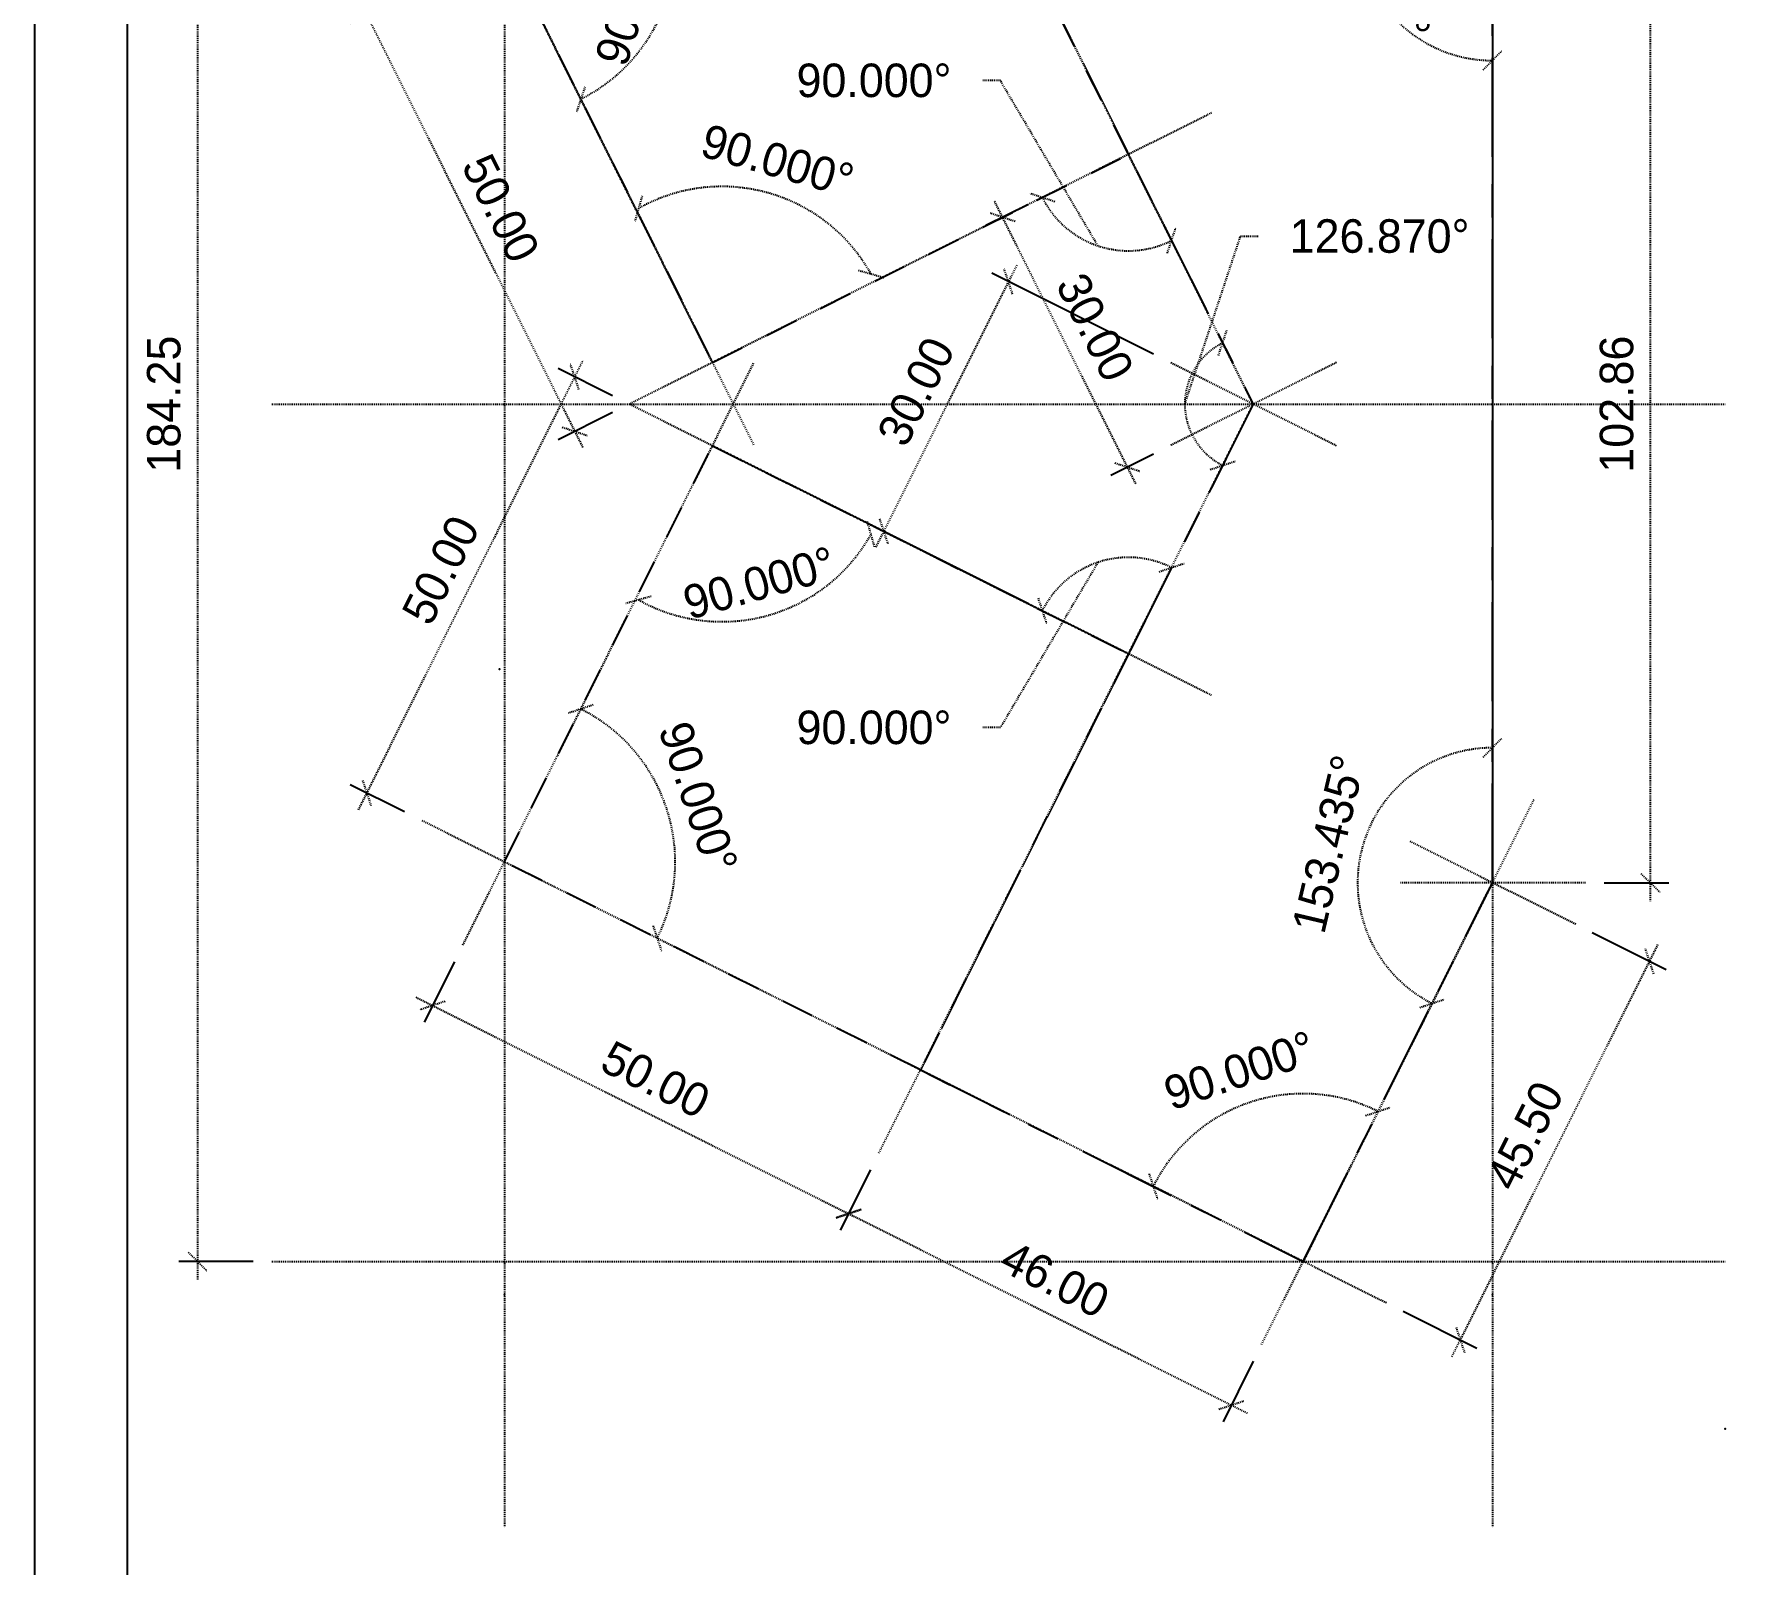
# Model space of a CAD drawing. Header units: millimetres. Extents: x -244126 to 368105, y -173968 to 259060.
# Drawn here: x 9869.7 to 10054.3, y 4038.9 to 4203.4 of the extents above; entities that cross this region are included whole.
import ezdxf
from ezdxf.enums import TextEntityAlignment as Align

# ---------------------------------------------------------------- set-up
doc = ezdxf.new("R2010")
doc.units = ezdxf.units.MM
doc.header["$MEASUREMENT"] = 0
for name, pattern in [('005_GG_TA_LINE', [13.75, 5, -1.25, 1.25, -1.25, 5]), ('ACAD_ISO04W100', [30, 24, -3, 0, -3]), ('BORDER2', [22.225, 6.35, -3.175, 6.35, -3.175, 0, -3.175]), ('CENTER', [2, 1.25, -0.25, 0.25, -0.25]), ('TA_GL_000.00010', [0.000275, 0.0001, -2.5e-05, 2.5e-05, -2.5e-05, 0.0001]), ('TA_HL_001.00000', [6.5, 3.55, -2.95]), ('TA_HL_003.00000', [19.5, 10.65, -8.85])]:
    doc.linetypes.add(name, pattern=pattern)
for name, color, linetype in [('000 - D I M', 6, 'Continuous'), ('000 - GRID', 8, 'CENTER'), ('000 - SYMBOL CON', 1, 'Continuous'), ('000 - T E X T', 4, 'Continuous'), ('000 - TITLEBLOCK', 4, 'Continuous'), ('000 - WIPEOUT', 250, 'Continuous'), ('001 - ASCESSORIES', 1, 'Continuous'), ('002 - STRUCTURAL STEEL', 4, 'Continuous')]:
    doc.layers.add(name, color=color, linetype=linetype)
doc.styles.add('Cetury Gothic', font='GOTHIC.TTF')
doc.styles.add('CORDIA', font='cordia.shx')
doc.styles.add('MtXpl_BrowalliaUPC', font='BrowalliaUPC.ttf')
doc.styles.add('TA', font='Cordia New.ttf', dxfattribs={"height": 4.5})
doc.dimstyles.new('DIM E-E', dxfattribs={"dimscale": 2, "dimtxt": 0.18, "dimasz": 0.1, "dimexe": 0.1, "dimexo": 0.1, "dimgap": 0.09, "dimtad": 1, "dimtoh": 1, "dimzin": 0, "dimdsep": 46, "dimtxsty": 'CORDIA', "dimblk": 'OBLIQUE', "dimcen": 0.1, "dimdle": 0.1, "dimclrd": 40, "dimclre": 140, "dimclrt": 3, "dimadec": 0, "dimazin": 0, "dimtfac": 1, "dimtix": 1, "dimtmove": 2, "dimatfit": 3, "dimfxl": 1, "dimtolj": 1, "dimtzin": 0, "dimarcsym": 0})

# ---------------------------------------------------------------- blocks, each defined once
blk = doc.blocks.new('A$Cfd196da9')
at = {"color": 0, "linetype": 'ByBlock', "const_width": 0.1}
blk.add_lwpolyline([(-143.5, -98), (96.5, -98), (96.5, 99), (-143.5, 99)], close=True, dxfattribs=at)
blk = doc.blocks.new('*U1670')
at = {"linetype": '005_GG_TA_LINE'}
blk.add_point((50, 237), dxfattribs=at)
at = {"layer": '000 - TITLEBLOCK', "color": 250}
blk.add_lwpolyline([(0, 0), (594, 0), (594, 420), (0, 420)], close=True, dxfattribs=at)
at = {"layer": '000 - T E X T', "color": 3, "xscale": 2, "yscale": 2, "zscale": 2}
blk.add_blockref('A$Cfd196da9', (297, 210), dxfattribs=at)
at = {"color": 4, "style": 'TA'}
blk.add_attdef('PAPER_SIZE', text='', height=2.5, dxfattribs=at).set_placement((568.6, 9.97), align=Align.MIDDLE_RIGHT)
blk.add_attdef('SCALE_SIZE', text='', height=2.5, dxfattribs=at).set_placement((573.51, 10.03), align=Align.MIDDLE_LEFT)
at = {"layer": '000 - T E X T', "color": 250, "style": 'TA'}
for tag, height, p in [('SUPERLINK', 2, (17.26, 415.77)), ('NAMEFILE', 2, (17.26, 411.76)), ('SC', 40, (3.36, 375.21))]:
    blk.add_attdef(tag, text='', height=height, dxfattribs=at).set_placement(p, align=Align.MIDDLE_LEFT)
at = {"layer": '000 - T E X T', "color": 4, "style": 'TA'}
for tag, height, p in [('NAME_JOB_1', 2, (523.67, 338.25)), ('NAME_JOB_2', 2, (523.67, 333.89)), ('NAME_PROJECT_1', 3, (493.81, 318.97)), ('NAME_PROJECT_2', 3, (493.81, 311.57)), ('NAME_PROJECT_3', 3, (493.81, 304.17)), ('CODE_VALUE_1', 1.9, (521.15, 289.12)), ('CODE_VALUE_2', 1.9, (521.15, 283.12)), ('PART_NAME_VALUE_1', 1.9, (521.15, 275.87)), ('PART_NAME_VALUE_2', 1.9, (521.15, 269.87)), ('PART_NAME_VALUE_3', 1.9, (521.15, 263.87)), ('MATTERIAL_VALUE_1', 3.6, (521.96, 256.9)), ('SPEC_VALUE', 3.6, (521.96, 248.68)), ('THICKNESS_VALUE', 3.6, (521.96, 240.53)), ('COATING_VALUE_1', 3.6, (521.96, 232.5)), ('COATING_VALUE_2', 3.6, (521.96, 224.47)), ('NAME_TITLE_1', 2.4, (494.51, 77.62)), ('NAME_TITLE_2', 2.4, (494.51, 70.96)), ('NAME_TITLE_3', 2.4, (494.51, 64.3)), ('DRAWING_NO1', 2.4, (494.61, 32.92)), ('DRAWING_NO2', 2.4, (494.61, 24.91))]:
    blk.add_attdef(tag, text='', height=height, dxfattribs=at).set_placement(p, align=Align.MIDDLE_LEFT)
for tag, p in [('NAME_DAFT', (553.41, 136.22)), ('NAME_CHECKED', (553.41, 122.6)), ('NAME_DESIGNER', (553.41, 109.21)), ('NAME_DESIGN_MGR', (553.41, 95.12))]:
    blk.add_attdef(tag, text='', height=3.6, dxfattribs=at).set_placement(p, align=Align.MIDDLE_CENTER)
for tag, p, height in [('REV', (553.53, 50.25), 3.75), ('NAME_REMARK', (55.29, 17.3), 4)]:
    blk.add_attdef(tag, p, '', height=height, dxfattribs=at)
at = {"layer": '000 - T E X T', "color": 4, "style": 'Cetury Gothic'}
for tag, p in [('SHEET_NO.', (561.58, 34)), ('TOTAL_SHEET_NO.', (560.97, 17.64))]:
    blk.add_attdef(tag, text='', height=3.6, dxfattribs=at).set_placement(p, align=Align.CENTER)
blk = doc.blocks.new('*U283')
at = {"layer": '001 - ASCESSORIES', "color": 0, "linetype": 'ByBlock'}
blk.add_lwpolyline([(-61.49, -71.55), (-20.35, -92.13), (0, -51.43), (0, 51.43), (-20.35, 92.13), (-61.49, 71.55), (-25.71, 0), (-61.49, -71.55)], close=True, dxfattribs=at)
blk = doc.blocks.new('*U600')
at = {"color": 0}
blk.add_wipeout([(-44.72, 22.36), (-22.36, 67.08), (22.36, 44.72), (0, 0)], dxfattribs=at).dxf.layer = '000 - WIPEOUT'
at = {"layer": '002 - STRUCTURAL STEEL', "color": 0, "linetype": 'ByBlock'}
blk.add_lwpolyline([(-44.72, 22.36), (-22.36, 67.08), (22.36, 44.72), (0, 0)], close=True, dxfattribs=at)
blk = doc.blocks.new('*U228')
at = {"color": 3}
blk.add_point((0, -50), dxfattribs=at)
at = {"layer": '000 - GRID', "color": 0, "linetype": 'ByBlock'}
blk.add_line((0, 10), (0, -60), dxfattribs=at)
at = {"layer": '000 - GRID', "color": 0}
blk.add_point((0, 0), dxfattribs=at)
at = {"style": 'TA', "flags": 1}
blk.add_attdef('LOCATION', (6, 6), '', height=4.5, dxfattribs=at)
blk = doc.blocks.new('*U226')
at = {"color": 3}
blk.add_point((0, -50), dxfattribs=at)
at = {"layer": '000 - GRID', "color": 0, "linetype": 'ByBlock'}
blk.add_line((0, 10), (0, -60), dxfattribs=at)
at = {"layer": '000 - GRID', "color": 0}
blk.add_point((0, 0), dxfattribs=at)
at = {"style": 'TA', "flags": 1}
blk.add_attdef('LOCATION', (6, 6), '', height=4.5, dxfattribs=at)
blk = doc.blocks.new('*U232')
at = {"color": 3}
blk.add_point((0, -45.5), dxfattribs=at)
at = {"layer": '000 - GRID', "color": 0, "linetype": 'ByBlock'}
blk.add_line((0, 10), (0, -55.5), dxfattribs=at)
at = {"layer": '000 - GRID', "color": 0}
blk.add_point((0, 0), dxfattribs=at)
at = {"style": 'TA', "flags": 1}
blk.add_attdef('LOCATION', (6, 6), '', height=4.5, dxfattribs=at)
blk = doc.blocks.new('*U233')
at = {"color": 3}
blk.add_point((0, -96), dxfattribs=at)
at = {"layer": '000 - GRID', "color": 0, "linetype": 'ByBlock'}
blk.add_line((0, 10), (0, -106), dxfattribs=at)
at = {"layer": '000 - GRID', "color": 0}
blk.add_point((0, 0), dxfattribs=at)
at = {"style": 'TA', "flags": 1}
blk.add_attdef('LOCATION', (6, 6), '', height=4.5, dxfattribs=at)
blk = doc.blocks.new('*U234')
at = {"color": 3}
blk.add_point((0, 0), dxfattribs=at)
at = {"layer": '000 - GRID', "color": 0, "linetype": 'ByBlock'}
blk.add_line((0, 10), (0, -10), dxfattribs=at)
at = {"layer": '000 - GRID', "color": 0}
blk.add_point((0, 0), dxfattribs=at)
at = {"style": 'TA', "flags": 1}
blk.add_attdef('LOCATION', (6, 6), '', height=4.5, dxfattribs=at)
blk = doc.blocks.new('_Oblique')
at = {"color": 0, "linetype": 'ByBlock', "lineweight": -2}
blk.add_line((-0.5, -0.5), (0.5, 0.5), dxfattribs=at)
blk = doc.blocks.new('*D238')
at = {"layer": '000 - D I M', "color": 140, "linetype": 'ACAD_ISO04W100', "lineweight": -2, "transparency": 16777216}
for p, q in [((9909.46, 4207.45), (9903.6, 4204.53)), ((9931.82, 4162.73), (9925.97, 4159.8))]:
    blk.add_line(p, q, dxfattribs=at)
at = {"layer": '000 - D I M', "color": 40, "linetype": 'TA_GL_000.00010', "lineweight": -2, "transparency": 16777216}
blk.add_line((9904.5, 4207.21), (9928.65, 4158.91), dxfattribs=at)
at = {"layer": 'Defpoints', "color": 0, "linetype": 'TA_GL_000.00010', "transparency": 16777216}
for p in [(9911.24, 4208.35), (9933.6, 4163.62), (9927.75, 4160.7)]:
    blk.add_point(p, dxfattribs=at)
at = {"layer": '000 - D I M', "color": 40, "linetype": 'TA_GL_000.00010', "lineweight": -2, "transparency": 16777216, "xscale": 2, "yscale": 2, "zscale": 2}
for p, rotation in [((9905.39, 4205.42), 116.5650511778503), ((9927.75, 4160.7), 296.5650511778503)]:
    blk.add_blockref('_Oblique', p, dxfattribs=dict(at, rotation=rotation))
at = {"layer": '000 - D I M', "color": 3, "linetype": 'TA_GL_000.00010', "transparency": 16777216, "insert": (9919.79, 4184.67), "char_height": 3.6, "attachment_point": 5, "rotation": 296.5651, "style": 'CORDIA'}
blk.add_mtext('\\A1;50.00', dxfattribs=at)
blk = doc.blocks.new('*U229')
at = {"color": 3}
blk.add_point((0, 0), dxfattribs=at)
at = {"layer": '000 - GRID', "color": 0, "linetype": 'ByBlock'}
blk.add_line((0, 10), (0, -10), dxfattribs=at)
at = {"layer": '000 - GRID', "color": 0}
blk.add_point((0, 0), dxfattribs=at)
at = {"style": 'TA', "flags": 1}
blk.add_attdef('LOCATION', (6, 6), '', height=4.5, dxfattribs=at)
blk = doc.blocks.new('*D239')
at = {"layer": '000 - D I M', "color": 40, "linetype": 'TA_GL_000.00010', "lineweight": -2, "transparency": 16777216}
blk.add_line((10043.36, 4217.05), (10043.36, 4110.19), dxfattribs=at)
at = {"layer": '000 - D I M', "color": 140, "linetype": 'ACAD_ISO04W100', "lineweight": -2, "transparency": 16777216}
for p, q in [((10038.4, 4215.05), (10045.36, 4215.05)), ((10038.4, 4112.19), (10045.36, 4112.19))]:
    blk.add_line(p, q, dxfattribs=at)
at = {"layer": 'Defpoints', "color": 0, "linetype": 'TA_GL_000.00010', "transparency": 16777216}
for p in [(10036.4, 4215.05), (10036.4, 4112.19), (10043.36, 4112.19)]:
    blk.add_point(p, dxfattribs=at)
at = {"layer": '000 - D I M', "color": 40, "linetype": 'TA_GL_000.00010', "lineweight": -2, "transparency": 16777216, "xscale": 2, "yscale": 2, "zscale": 2}
for p, rotation in [((10043.36, 4215.05), 90), ((10043.36, 4112.19), 270)]:
    blk.add_blockref('_Oblique', p, dxfattribs=dict(at, rotation=rotation))
at = {"layer": '000 - D I M', "color": 3, "linetype": 'TA_GL_000.00010', "transparency": 16777216, "insert": (10039.76, 4163.62), "char_height": 3.6, "attachment_point": 5, "rotation": 90, "style": 'CORDIA'}
blk.add_mtext('\\A1;102.86', dxfattribs=at)
blk = doc.blocks.new('*D2712')
at = {"layer": '000 - D I M', "color": 140, "linetype": 'ACAD_ISO04W100', "lineweight": -2, "transparency": 16777216}
for p, q in [((10037.13, 4106.83), (10045.08, 4102.86)), ((10016.79, 4066.13), (10024.73, 4062.16))]:
    blk.add_line(p, q, dxfattribs=at)
at = {"layer": '000 - D I M', "color": 40, "linetype": 'TA_GL_000.00010', "lineweight": -2, "transparency": 16777216}
blk.add_line((10022.05, 4061.26), (10044.18, 4105.54), dxfattribs=at)
at = {"layer": 'Defpoints', "color": 0, "linetype": 'TA_GL_000.00010', "transparency": 16777216}
for p in [(10035.35, 4107.72), (10043.29, 4103.75), (10015, 4067.03)]:
    blk.add_point(p, dxfattribs=at)
at = {"layer": '000 - D I M', "color": 40, "linetype": 'TA_GL_000.00010', "lineweight": -2, "transparency": 16777216, "xscale": 2, "yscale": 2, "zscale": 2}
for p, rotation in [((10043.29, 4103.75), 63.4349488224923), ((10022.94, 4063.05), 243.4349488224923)]:
    blk.add_blockref('_Oblique', p, dxfattribs=dict(at, rotation=rotation))
at = {"layer": '000 - D I M', "color": 3, "linetype": 'TA_GL_000.00010', "transparency": 16777216, "insert": (10029.9, 4085.01), "char_height": 3.6, "attachment_point": 5, "rotation": 63.4349, "style": 'CORDIA'}
blk.add_mtext('\\A1;45.50', dxfattribs=at)
blk = doc.blocks.new('*D2713')
at = {"layer": '000 - D I M', "color": 40, "linetype": 'TA_GL_000.00010', "lineweight": -2, "transparency": 16777216}
blk.add_line((9904.5, 4120.04), (9928.65, 4168.34), dxfattribs=at)
at = {"layer": '000 - D I M', "color": 140, "linetype": 'ACAD_ISO04W100', "lineweight": -2, "transparency": 16777216}
for p, q in [((9931.82, 4164.52), (9925.97, 4167.44)), ((9909.46, 4119.8), (9903.6, 4122.72))]:
    blk.add_line(p, q, dxfattribs=at)
at = {"layer": 'Defpoints', "color": 0, "linetype": 'TA_GL_000.00010', "transparency": 16777216}
for p in [(9927.75, 4166.55), (9933.6, 4163.62), (9911.24, 4118.9)]:
    blk.add_point(p, dxfattribs=at)
at = {"layer": '000 - D I M', "color": 40, "linetype": 'TA_GL_000.00010', "lineweight": -2, "transparency": 16777216, "xscale": 2, "yscale": 2, "zscale": 2}
for p, rotation in [((9927.75, 4166.55), 63.43494882214971), ((9905.39, 4121.83), 243.4349488221497)]:
    blk.add_blockref('_Oblique', p, dxfattribs=dict(at, rotation=rotation))
at = {"layer": '000 - D I M', "color": 3, "linetype": 'TA_GL_000.00010', "transparency": 16777216, "insert": (9913.35, 4145.8), "char_height": 3.6, "attachment_point": 5, "rotation": 63.4349, "style": 'CORDIA'}
blk.add_mtext('\\A1;50.00', dxfattribs=at)
blk = doc.blocks.new('*D2714')
at = {"layer": '000 - D I M', "color": 140, "linetype": 'ACAD_ISO04W100', "lineweight": -2, "transparency": 16777216}
for p, q in [((9914.82, 4103.7), (9911.57, 4097.2)), ((9959.54, 4081.34), (9956.29, 4074.84))]:
    blk.add_line(p, q, dxfattribs=at)
at = {"layer": '000 - D I M', "color": 40, "linetype": 'TA_GL_000.00010', "lineweight": -2, "transparency": 16777216}
blk.add_line((9910.68, 4099.88), (9958.98, 4075.73), dxfattribs=at)
at = {"layer": 'Defpoints', "color": 0, "linetype": 'TA_GL_000.00010', "transparency": 16777216}
for p in [(9915.72, 4105.49), (9960.44, 4083.13), (9957.19, 4076.63)]:
    blk.add_point(p, dxfattribs=at)
at = {"layer": '000 - D I M', "color": 40, "linetype": 'TA_GL_000.00010', "lineweight": -2, "transparency": 16777216, "xscale": 2, "yscale": 2, "zscale": 2}
for p, rotation in [((9912.47, 4098.99), 153.4349488224932), ((9957.19, 4076.63), 333.4349488224932)]:
    blk.add_blockref('_Oblique', p, dxfattribs=dict(at, rotation=rotation))
at = {"layer": '000 - D I M', "color": 3, "linetype": 'TA_GL_000.00010', "transparency": 16777216, "insert": (9936.44, 4091.03), "char_height": 3.6, "attachment_point": 5, "rotation": 333.4349, "style": 'CORDIA'}
blk.add_mtext('\\A1;50.00', dxfattribs=at)
blk = doc.blocks.new('*D2715')
at = {"layer": '000 - D I M', "color": 140, "linetype": 'ACAD_ISO04W100', "lineweight": -2, "transparency": 16777216}
for p, q in [((9959.54, 4081.34), (9956.29, 4074.84)), ((10000.69, 4060.76), (9997.44, 4054.27))]:
    blk.add_line(p, q, dxfattribs=at)
at = {"layer": '000 - D I M', "color": 40, "linetype": 'TA_GL_000.00010', "lineweight": -2, "transparency": 16777216}
blk.add_line((9955.4, 4077.52), (10000.12, 4055.16), dxfattribs=at)
at = {"layer": 'Defpoints', "color": 0, "linetype": 'TA_GL_000.00010', "transparency": 16777216}
for p in [(9960.44, 4083.13), (10001.58, 4062.55), (9998.33, 4056.06)]:
    blk.add_point(p, dxfattribs=at)
at = {"layer": '000 - D I M', "color": 40, "linetype": 'TA_GL_000.00010', "lineweight": -2, "transparency": 16777216, "xscale": 2, "yscale": 2, "zscale": 2}
for p, rotation in [((9957.19, 4076.63), 153.4349488224499), ((9998.33, 4056.06), 333.4349488224499)]:
    blk.add_blockref('_Oblique', p, dxfattribs=dict(at, rotation=rotation))
at = {"layer": '000 - D I M', "color": 3, "linetype": 'TA_GL_000.00010', "transparency": 16777216, "insert": (9979.37, 4069.56), "char_height": 3.6, "attachment_point": 5, "rotation": 333.4349, "style": 'CORDIA'}
blk.add_mtext('\\A1;46.00', dxfattribs=at)
blk = doc.blocks.new('*D240')
at = {"layer": '000 - D I M', "color": 140, "linetype": 'ACAD_ISO04W100', "lineweight": -2, "transparency": 16777216}
for p, q in [((9976.54, 4185.09), (9971.95, 4182.8)), ((9989.95, 4158.26), (9985.37, 4155.96))]:
    blk.add_line(p, q, dxfattribs=at)
at = {"layer": '000 - D I M', "color": 40, "linetype": 'TA_GL_000.00010', "lineweight": -2, "transparency": 16777216}
blk.add_line((9988.05, 4155.07), (9972.84, 4185.48), dxfattribs=at)
at = {"layer": 'Defpoints', "color": 0, "linetype": 'TA_GL_000.00010', "transparency": 16777216}
for p in [(9978.33, 4185.98), (9973.74, 4183.69), (9991.74, 4159.15)]:
    blk.add_point(p, dxfattribs=at)
at = {"layer": '000 - D I M', "color": 40, "linetype": 'TA_GL_000.00010', "lineweight": -2, "transparency": 16777216, "xscale": 2, "yscale": 2, "zscale": 2}
for p, rotation in [((9973.74, 4183.69), 116.5650511775068), ((9987.16, 4156.86), 296.5650511775068)]:
    blk.add_blockref('_Oblique', p, dxfattribs=dict(at, rotation=rotation))
at = {"layer": '000 - D I M', "color": 3, "linetype": 'TA_GL_000.00010', "transparency": 16777216, "insert": (9983.67, 4171.88), "char_height": 3.6, "attachment_point": 5, "rotation": 296.5651, "style": 'CORDIA'}
blk.add_mtext('\\A1;30.00', dxfattribs=at)
blk = doc.blocks.new('*D2716')
at = {"layer": '000 - D I M', "color": 40, "linetype": 'TA_GL_000.00010', "lineweight": -2, "transparency": 16777216}
blk.add_line((9975.27, 4178.57), (9960.06, 4148.16), dxfattribs=at)
at = {"layer": '000 - D I M', "color": 140, "linetype": 'ACAD_ISO04W100', "lineweight": -2, "transparency": 16777216}
for p, q in [((9989.95, 4168.99), (9972.58, 4177.68)), ((9976.54, 4142.16), (9959.17, 4150.84))]:
    blk.add_line(p, q, dxfattribs=at)
at = {"layer": 'Defpoints', "color": 0, "linetype": 'TA_GL_000.00010', "transparency": 16777216}
for p in [(9991.74, 4168.1), (9960.95, 4149.95), (9978.33, 4141.26)]:
    blk.add_point(p, dxfattribs=at)
at = {"layer": '000 - D I M', "color": 40, "linetype": 'TA_GL_000.00010', "lineweight": -2, "transparency": 16777216, "xscale": 2, "yscale": 2, "zscale": 2}
for p, rotation in [((9974.37, 4176.78), 63.4349488224932), ((9960.95, 4149.95), 243.4349488224932)]:
    blk.add_blockref('_Oblique', p, dxfattribs=dict(at, rotation=rotation))
at = {"layer": '000 - D I M', "color": 3, "linetype": 'TA_GL_000.00010', "transparency": 16777216, "insert": (9964.44, 4164.98), "char_height": 3.6, "attachment_point": 5, "rotation": 63.4349, "style": 'CORDIA'}
blk.add_mtext('\\A1;30.00', dxfattribs=at)
blk = doc.blocks.new('*D242')
at = {"layer": '000 - D I M', "color": 40, "linetype": 'TA_GL_000.00010', "lineweight": -2, "transparency": 16777216}
blk.add_arc((9920.19, 4212.82), 18.36, 296.5651, 26.5651, dxfattribs=at)
at = {"layer": 'Defpoints', "color": 0, "linetype": 'TA_GL_000.00010', "transparency": 16777216}
for p in [(10006.05, 4255.75), (9920.19, 4212.82), (9920.19, 4212.82), (9935.51, 4202.7), (9942.55, 4168.1)]:
    blk.add_point(p, dxfattribs=at)
at = {"layer": '000 - D I M', "color": 40, "linetype": 'TA_GL_000.00010', "lineweight": -2, "transparency": 16777216, "xscale": 2, "yscale": 2, "zscale": 2}
for p, rotation in [((9936.61, 4221.03), 116.5650511770703), ((9928.4, 4196.39), 206.5650511775049)]:
    blk.add_blockref('_Oblique', p, dxfattribs=dict(at, rotation=rotation))
at = {"layer": '000 - D I M', "color": 3, "linetype": 'TA_GL_000.00010', "transparency": 16777216, "insert": (9934.19, 4208.15), "char_height": 3.6, "attachment_point": 5, "rotation": 71.5651, "style": 'CORDIA'}
blk.add_mtext('\\A1;90.000°', dxfattribs=at)
blk = doc.blocks.new('*D243')
at = {"layer": '000 - D I M', "color": 40, "linetype": 'TA_GL_000.00010', "lineweight": -2, "transparency": 16777216}
blk.add_arc((10026.4, 4215.05), 14.5, 116.5651, 270, dxfattribs=at)
at = {"layer": 'Defpoints', "color": 0, "linetype": 'TA_GL_000.00010', "transparency": 16777216}
for p in [(10006.05, 4255.75), (10012.24, 4218.14), (10026.4, 4215.05), (10026.4, 4215.05), (10026.4, 4112.19)]:
    blk.add_point(p, dxfattribs=at)
at = {"layer": '000 - D I M', "color": 40, "linetype": 'TA_GL_000.00010', "lineweight": -2, "transparency": 16777216, "xscale": 2, "yscale": 2, "zscale": 2, "rotation": 26.56505117706903}
blk.add_blockref('_Oblique', (10019.92, 4228.02), dxfattribs=at)
at = {"layer": '000 - D I M', "color": 40, "linetype": 'TA_GL_000.00010', "lineweight": -2, "transparency": 16777216, "xscale": 2, "yscale": 2, "zscale": 2}
blk.add_blockref('_Oblique', (10026.4, 4200.56), dxfattribs=at)
at = {"layer": '000 - D I M', "color": 3, "linetype": 'TA_GL_000.00010', "transparency": 16777216, "insert": (10015.8, 4212.55), "char_height": 3.6, "attachment_point": 5, "rotation": 283.2825, "style": 'CORDIA'}
blk.add_mtext('\\A1;153.435°', dxfattribs=at)
blk = doc.blocks.new('*D244')
at = {"layer": '000 - D I M', "color": 40, "linetype": 'TA_GL_000.00010', "lineweight": -2, "transparency": 16777216}
for p, q in [((9973.5, 4198.39), (9971.5, 4198.39)), ((9983.99, 4180.63), (9973.5, 4198.39))]:
    blk.add_line(p, q, dxfattribs=at)
blk.add_arc((9987.27, 4190.46), 10.36, 206.5651, 296.5651, dxfattribs=at)
at = {"layer": 'Defpoints', "color": 0, "linetype": 'TA_GL_000.00010', "transparency": 16777216}
for p in [(9987.27, 4190.46), (9987.27, 4190.46), (9986.65, 4180.11), (9942.55, 4168.1), (10000.69, 4163.62)]:
    blk.add_point(p, dxfattribs=at)
at = {"layer": '000 - D I M', "color": 40, "linetype": 'TA_GL_000.00010', "lineweight": -2, "transparency": 16777216, "xscale": 2, "yscale": 2, "zscale": 2}
for p, rotation in [((9978, 4185.82), 116.5650511775052), ((9991.9, 4181.19), 26.56505117635453)]:
    blk.add_blockref('_Oblique', p, dxfattribs=dict(at, rotation=rotation))
at = {"layer": '000 - D I M', "color": 3, "linetype": 'TA_GL_000.00010', "transparency": 16777216, "insert": (9959.92, 4198.39), "char_height": 3.6, "attachment_point": 5, "style": 'CORDIA'}
blk.add_mtext('\\A1;90.000°', dxfattribs=at)
blk = doc.blocks.new('*D2710')
at = {"layer": '000 - D I M', "color": 40, "linetype": 'TA_GL_000.00010', "lineweight": -2, "transparency": 16777216}
for p, q in [((9983.99, 4146.62), (9973.5, 4128.86)), ((9973.5, 4128.86), (9971.5, 4128.86))]:
    blk.add_line(p, q, dxfattribs=at)
blk.add_arc((9987.27, 4136.79), 10.36, 63.4349, 153.4349, dxfattribs=at)
at = {"layer": 'Defpoints', "color": 0, "linetype": 'TA_GL_000.00010', "transparency": 16777216}
for p in [(10000.69, 4163.62), (9942.55, 4159.15), (9986.65, 4147.13), (9987.27, 4136.79), (9987.27, 4136.79)]:
    blk.add_point(p, dxfattribs=at)
at = {"layer": '000 - D I M', "color": 40, "linetype": 'TA_GL_000.00010', "lineweight": -2, "transparency": 16777216, "xscale": 2, "yscale": 2, "zscale": 2}
for p, rotation in [((9991.9, 4146.06), 333.4349488236409), ((9978, 4141.42), 243.434948822494)]:
    blk.add_blockref('_Oblique', p, dxfattribs=dict(at, rotation=rotation))
at = {"layer": '000 - D I M', "color": 3, "linetype": 'TA_GL_000.00010', "transparency": 16777216, "insert": (9959.92, 4128.86), "char_height": 3.6, "attachment_point": 5, "style": 'CORDIA'}
blk.add_mtext('\\A1;90.000°', dxfattribs=at)
blk = doc.blocks.new('*D2711')
at = {"layer": '000 - D I M', "color": 40, "linetype": 'TA_GL_000.00010', "lineweight": -2, "transparency": 16777216}
blk.add_arc((9943.58, 4168.64), 18.36, 29.2503, 119.2503, dxfattribs=at)
at = {"layer": 'Defpoints', "color": 0, "linetype": 'TA_GL_000.00010', "transparency": 16777216}
for p in [(10027.34, 4215.55), (9919.15, 4212.27), (9952.97, 4184.42), (9943.58, 4168.64), (9943.58, 4168.64)]:
    blk.add_point(p, dxfattribs=at)
at = {"layer": '000 - D I M', "color": 40, "linetype": 'TA_GL_000.00010', "lineweight": -2, "transparency": 16777216, "xscale": 2, "yscale": 2, "zscale": 2}
for p, rotation in [((9934.61, 4184.66), 209.2502992304061), ((9959.6, 4177.62), 299.250299230843)]:
    blk.add_blockref('_Oblique', p, dxfattribs=dict(at, rotation=rotation))
at = {"layer": '000 - D I M', "color": 3, "linetype": 'TA_GL_000.00010', "transparency": 16777216, "insert": (9949.55, 4189.78), "char_height": 3.6, "attachment_point": 5, "rotation": 344.2503, "style": 'CORDIA'}
blk.add_mtext('\\A1;90.000°', dxfattribs=at)
blk = doc.blocks.new('*D2717')
at = {"layer": '000 - D I M', "color": 40, "linetype": 'TA_GL_000.00010', "lineweight": -2, "transparency": 16777216}
blk.add_arc((10006.05, 4071.5), 18.02, 63.4349, 153.4349, dxfattribs=at)
at = {"layer": 'Defpoints', "color": 0, "linetype": 'TA_GL_000.00010', "transparency": 16777216}
for p in [(9920.19, 4114.43), (10026.4, 4112.19), (10004.97, 4089.49), (10006.05, 4071.5), (10006.05, 4071.5)]:
    blk.add_point(p, dxfattribs=at)
at = {"layer": '000 - D I M', "color": 40, "linetype": 'TA_GL_000.00010', "lineweight": -2, "transparency": 16777216, "xscale": 2, "yscale": 2, "zscale": 2}
for p, rotation in [((10014.11, 4087.62), 333.4349488229317), ((9989.93, 4079.56), 243.4349488229306)]:
    blk.add_blockref('_Oblique', p, dxfattribs=dict(at, rotation=rotation))
at = {"layer": '000 - D I M', "color": 3, "linetype": 'TA_GL_000.00010', "transparency": 16777216, "insert": (9999.22, 4092.01), "char_height": 3.6, "attachment_point": 5, "rotation": 18.4349, "style": 'CORDIA'}
blk.add_mtext('\\A1;90.000°', dxfattribs=at)
blk = doc.blocks.new('*D2718')
at = {"layer": '000 - D I M', "color": 40, "linetype": 'TA_GL_000.00010', "lineweight": -2, "transparency": 16777216}
blk.add_arc((9920.19, 4114.43), 18.36, 333.4349, 63.4349, dxfattribs=at)
at = {"layer": 'Defpoints', "color": 0, "linetype": 'TA_GL_000.00010', "transparency": 16777216}
for p in [(9942.55, 4159.15), (9938.52, 4115.53), (9920.19, 4114.43), (9920.19, 4114.43), (10006.05, 4071.5)]:
    blk.add_point(p, dxfattribs=at)
at = {"layer": '000 - D I M', "color": 40, "linetype": 'TA_GL_000.00010', "lineweight": -2, "transparency": 16777216, "xscale": 2, "yscale": 2, "zscale": 2}
for p, rotation in [((9928.4, 4130.85), 153.4349488224947), ((9936.61, 4106.22), 243.4349488229308)]:
    blk.add_blockref('_Oblique', p, dxfattribs=dict(at, rotation=rotation))
at = {"layer": '000 - D I M', "color": 3, "linetype": 'TA_GL_000.00010', "transparency": 16777216, "insert": (9941.02, 4121.37), "char_height": 3.6, "attachment_point": 5, "rotation": 288.4349, "style": 'CORDIA'}
blk.add_mtext('\\A1;90.000°', dxfattribs=at)
blk = doc.blocks.new('*D2719')
at = {"layer": '000 - D I M', "color": 40, "linetype": 'TA_GL_000.00010', "lineweight": -2, "transparency": 16777216}
blk.add_arc((9943.58, 4158.6), 18.36, 240.7497, 330.7497, dxfattribs=at)
at = {"layer": 'Defpoints', "color": 0, "linetype": 'TA_GL_000.00010', "transparency": 16777216}
for p in [(9943.58, 4158.6), (9943.58, 4158.6), (9943.82, 4140.24), (9919.15, 4114.98), (10027.34, 4111.7)]:
    blk.add_point(p, dxfattribs=at)
at = {"layer": '000 - D I M', "color": 40, "linetype": 'TA_GL_000.00010', "lineweight": -2, "transparency": 16777216, "xscale": 2, "yscale": 2, "zscale": 2}
for p, rotation in [((9959.6, 4149.63), 60.749700769157), ((9934.61, 4142.58), 150.749700769592)]:
    blk.add_blockref('_Oblique', p, dxfattribs=dict(at, rotation=rotation))
at = {"layer": '000 - D I M', "color": 3, "linetype": 'TA_GL_000.00010', "transparency": 16777216, "insert": (9947.59, 4144.4), "char_height": 3.6, "attachment_point": 5, "rotation": 15.7497, "style": 'CORDIA'}
blk.add_mtext('\\A1;90.000°', dxfattribs=at)
blk = doc.blocks.new('*D245')
at = {"layer": '000 - D I M', "color": 40, "linetype": 'TA_GL_000.00010', "lineweight": -2, "transparency": 16777216}
for p, q in [((9993.33, 4163.62), (9999.32, 4181.66)), ((9999.32, 4181.66), (10001.32, 4181.66))]:
    blk.add_line(p, q, dxfattribs=at)
blk.add_arc((10000.69, 4163.62), 7.36, 116.5651, 243.4349, dxfattribs=at)
at = {"layer": 'Defpoints', "color": 0, "linetype": 'TA_GL_000.00010', "transparency": 16777216}
for p in [(9987.27, 4190.46), (10000.69, 4163.62), (10000.69, 4163.62), (9993.82, 4160.97), (9987.27, 4136.79)]:
    blk.add_point(p, dxfattribs=at)
at = {"layer": '000 - D I M', "color": 40, "linetype": 'TA_GL_000.00010', "lineweight": -2, "transparency": 16777216, "xscale": 2, "yscale": 2, "zscale": 2}
for p, rotation in [((9997.4, 4170.2), 26.56505117635835), ((9997.4, 4157.04), 333.4349488224347)]:
    blk.add_blockref('_Oblique', p, dxfattribs=dict(at, rotation=rotation))
at = {"layer": '000 - D I M', "color": 3, "linetype": 'TA_GL_000.00010', "transparency": 16777216, "insert": (10014.27, 4181.66), "char_height": 3.6, "attachment_point": 5, "style": 'CORDIA'}
blk.add_mtext('\\A1;126.870°', dxfattribs=at)
blk = doc.blocks.new('*D2720')
at = {"layer": '000 - D I M', "color": 40, "linetype": 'TA_GL_000.00010', "lineweight": -2, "transparency": 16777216}
blk.add_arc((10026.4, 4112.19), 14.5, 90, 243.4349, dxfattribs=at)
at = {"layer": 'Defpoints', "color": 0, "linetype": 'TA_GL_000.00010', "transparency": 16777216}
for p in [(10026.4, 4215.05), (10015.11, 4121.29), (10026.4, 4112.19), (10026.4, 4112.19), (10006.05, 4071.5)]:
    blk.add_point(p, dxfattribs=at)
at = {"layer": '000 - D I M', "color": 40, "linetype": 'TA_GL_000.00010', "lineweight": -2, "transparency": 16777216, "xscale": 2, "yscale": 2, "zscale": 2}
for p, rotation in [((10026.4, 4126.69), 359.9999999999984), ((10019.92, 4099.23), 333.4349488229308)]:
    blk.add_blockref('_Oblique', p, dxfattribs=dict(at, rotation=rotation))
at = {"layer": '000 - D I M', "color": 3, "linetype": 'TA_GL_000.00010', "transparency": 16777216, "insert": (10008.79, 4116.35), "char_height": 3.6, "attachment_point": 5, "rotation": 76.7175, "style": 'CORDIA'}
blk.add_mtext('\\A1;153.435°', dxfattribs=at)
blk = doc.blocks.new('*U227')
at = {"color": 3}
blk.add_point((0, -187.83), dxfattribs=at)
at = {"layer": '000 - GRID', "color": 0, "linetype": 'ByBlock'}
blk.add_line((0, 25), (0, -212.83), dxfattribs=at)
at = {"layer": '000 - GRID', "color": 0}
blk.add_point((0, 0), dxfattribs=at)
at = {"style": 'TA', "flags": 1}
blk.add_attdef('LOCATION', (6, 6), '', height=4.5, dxfattribs=at)
blk = doc.blocks.new('*U246')
at = {"color": 3}
blk.add_point((0, -106.21), dxfattribs=at)
at = {"layer": '000 - GRID', "color": 0, "linetype": 'ByBlock'}
blk.add_line((0, 25), (0, -131.21), dxfattribs=at)
at = {"layer": '000 - GRID', "color": 0}
blk.add_point((0, 0), dxfattribs=at)
at = {"style": 'TA', "flags": 1}
blk.add_attdef('LOCATION', (6, 6), '', height=4.5, dxfattribs=at)
blk = doc.blocks.new('*D2722')
at = {"layer": '000 - D I M', "color": 40, "linetype": 'TA_GL_000.00010', "lineweight": -2, "transparency": 16777216}
blk.add_line((9887.19, 4257.75), (9887.19, 4069.5), dxfattribs=at)
at = {"layer": '000 - D I M', "color": 140, "linetype": 'ACAD_ISO04W100', "lineweight": -2, "transparency": 16777216}
for p, q in [((9893.19, 4255.75), (9885.19, 4255.75)), ((9893.19, 4071.5), (9885.19, 4071.5))]:
    blk.add_line(p, q, dxfattribs=at)
at = {"layer": 'Defpoints', "color": 0, "linetype": 'TA_GL_000.00010', "transparency": 16777216}
for p in [(9895.19, 4255.75), (9887.19, 4071.5), (9895.19, 4071.5)]:
    blk.add_point(p, dxfattribs=at)
at = {"layer": '000 - D I M', "color": 40, "linetype": 'TA_GL_000.00010', "lineweight": -2, "transparency": 16777216, "xscale": 2, "yscale": 2, "zscale": 2}
for p, rotation in [((9887.19, 4255.75), 90), ((9887.19, 4071.5), 270)]:
    blk.add_blockref('_Oblique', p, dxfattribs=dict(at, rotation=rotation))
at = {"layer": '000 - D I M', "color": 3, "linetype": 'TA_GL_000.00010', "transparency": 16777216, "insert": (9883.59, 4163.62), "char_height": 3.6, "attachment_point": 5, "rotation": 90, "style": 'CORDIA'}
blk.add_mtext('\\A1;184.25', dxfattribs=at)
blk = doc.blocks.new('*U865')
at = {"color": 4}
blk.add_line((-4.258, 5.701), (-39.258, 5.701), dxfattribs=at)
at = {"linetype": 'TA_GL_000.00010'}
blk.add_point((0, 18), dxfattribs=at)
for p in [(-4.258, 5.701), (0, 0)]:
    blk.add_point(p)
at = {"layer": '000 - SYMBOL CON', "color": 0, "linetype": 'ByBlock'}
blk.add_lwpolyline([(-47.299, 7.66, 0.414214), (-49.258, 5.701, 0.414214), (-47.299, 3.741), (-41.218, 3.741, 0.414214), (-39.258, 5.701, 0.414214), (-41.218, 7.66)], format="xyb", close=True, dxfattribs=at)
at = {"color": 4, "linetype": 'BORDER2', "style": 'Cetury Gothic'}
blk.add_text('SCALE', height=1.8, dxfattribs=at).set_placement((-38.07, 2.508))
at = {"color": 0, "style": 'TA'}
for tag, p in [('HEADING2', (-38.329, 10.65)), ('HEADING', (-38.329, 6.65))]:
    blk.add_attdef(tag, p, '', height=2.5, dxfattribs=at)
for tag, height, p in [('LO', 2.7, (-4.758, 6.65)), ('SC', 1.85, (-4.7, 2.508))]:
    blk.add_attdef(tag, text='', height=height, dxfattribs=at).set_placement(p, align=Align.RIGHT)
at = {"layer": '000 - T E X T', "color": 0, "style": 'MtXpl_BrowalliaUPC'}
blk.add_attdef('NO.CODE', text='', height=2, dxfattribs=at).set_placement((-44.258, 5.701), align=Align.MIDDLE_CENTER)

msp = doc.modelspace()

# ---------------------------------------------------------------- block references
at = {"color": 2, "linetype": 'TA_HL_003.00000'}
for name, p in [('*U1670', (9869.65862, 3898.13396)), ('*U283', (10026.40174, 4163.6237))]:
    msp.add_blockref(name, p, dxfattribs=at)
at = {"color": 2, "linetype": 'TA_HL_001.00000'}
msp.add_blockref('*U283', (10026.40174, 4163.6237), dxfattribs=at)
at = {"layer": '000 - GRID', "linetype": 'TA_GL_000.00010'}
msp.add_blockref('*U227', (10026.40174, 4255.7497), dxfattribs=at)
for name, p, rotation in [('*U229', (10000.68696, 4163.6237), 296.5650511775078), ('*U246', (9920.18851, 4163.6237), 90), ('*U234', (10026.40174, 4112.19414), 270), ('*U246', (9920.18851, 4071.4977), 90)]:
    msp.add_blockref(name, p, dxfattribs=dict(at, rotation=rotation))
at = {"layer": '000 - GRID', "linetype": 'TA_GL_000.00010', "xscale": -1}
for name, p, rotation in [('*U229', (10000.68696, 4163.6237), 243.4349488224923), ('*U232', (10006.05352, 4071.4977), 153.4349488224948), ('*U234', (10026.40174, 4112.19414), 243.4349488224948)]:
    msp.add_blockref(name, p, dxfattribs=dict(at, rotation=rotation))
at = {"layer": '000 - T E X T', "xscale": 2, "yscale": 2, "zscale": 2}
msp.add_blockref('*U865', (10051.40174, 4017.51342), dxfattribs=at).add_auto_attribs({'NO.CODE': 'GALV.L-1', 'HEADING': 'BLANK SIZE VIEW', 'LO': '1', 'SC': '1: 2'})

# ---------------------------------------------------------------- dimensions: what is measured, and where the dimension line sits
at = {"layer": '000 - D I M', "linetype": 'TA_GL_000.00010'}
for base, p1, p2, angle, picture, middle in [((9887.18851, 4071.4977), (9895.18851, 4255.7497), (9895.18851, 4071.4977), 90, '*D2722', (9883.58851, 4163.6237)), ((9998.33252, 4056.0557), (9960.43773, 4083.12525), (10001.58138, 4062.55343), 153.4349488, '*D2715', (9979.37067, 4069.56156))]:
    dim = msp.add_linear_dim(base=base, p1=p1, p2=p2, angle=angle, dimstyle='DIM E-E', override={"dimscale": 20}, dxfattribs=at)
    dim.commit()
    dim.dimension.update_dxf_attribs({"geometry": picture, "text_midpoint": middle})
for base, line1, line2, picture, middle in [((10012.23786, 4218.13889), ((10026.40174, 4215.05326), (10026.40174, 4112.19414)), ((10006.05352, 4255.7497), (10026.40174, 4215.05326)), '*D243', (10015.79714, 4212.54986)), ((10015.11312, 4121.28828), ((10026.40174, 4112.19414), (10026.40174, 4215.05326)), ((10006.05352, 4071.4977), (10026.40174, 4112.19414)), '*D2720', (10008.78974, 4116.35177))]:
    dim = msp.add_angular_dim_2l(base=base, line1=line1, line2=line2, dimstyle='DIM E-E', override={"dimscale": 20, "dimadec": 3}, dxfattribs=at)
    dim.commit()
    dim.dimension.update_dxf_attribs({"geometry": picture, "text_midpoint": middle})
for p1, p2, distance, picture, middle in [((10036.40174, 4215.05326), (10036.40174, 4112.19414), 6.95579, '*D239', (10039.75753, 4163.6237)), ((10014.99779, 4067.02556), (10035.34601, 4107.722), -8.88188, '*D2712', (10029.89616, 4085.01165))]:
    dim = msp.add_aligned_dim(p1=p1, p2=p2, distance=distance, dimstyle='DIM E-E', override={"dimscale": 20}, dxfattribs=at)
    dim.commit()
    dim.dimension.update_dxf_attribs({"geometry": picture, "text_midpoint": middle})

# ---------------------------------------------------------------- next in the draw order: block references
at = {"color": 2, "linetype": 'TA_HL_001.00000', "xscale": -1, "rotation": 180}
msp.add_blockref('*U600', (9964.90987, 4235.17788), dxfattribs=at)
at = {"color": 2, "linetype": 'TA_HL_001.00000'}
msp.add_blockref('*U600', (9964.90987, 4092.06953), dxfattribs=at)

# ---------------------------------------------------------------- next in the draw order: linework, layer by layer
at = {"color": 4, "linetype": 'TA_GL_000.00010'}
msp.add_lwpolyline([(10006.05352, 4255.7497), (10026.40174, 4215.05326), (10026.40174, 4112.19414), (10006.05352, 4071.4977), (9920.18851, 4114.43021), (9942.54919, 4159.15157), (9987.27055, 4136.79089), (10000.68696, 4163.6237), (9987.27055, 4190.45652), (9942.54919, 4168.09584), (9920.18851, 4212.8172), (10006.05352, 4255.7497)], close=True, dxfattribs=at)

# ---------------------------------------------------------------- next in the draw order: block references
at = {"layer": '000 - GRID', "linetype": 'TA_GL_000.00010'}
msp.add_blockref('*U227', (9920.18851, 4255.7497), dxfattribs=at)
for name, p, rotation in [('*U228', (9964.90987, 4235.17788), 26.56505117750775), ('*U228', (9920.18851, 4212.8172), 26.56505117750775), ('*U226', (9987.27055, 4190.45652), 296.5650511775078)]:
    msp.add_blockref(name, p, dxfattribs=dict(at, rotation=rotation))
at = {"layer": '000 - GRID', "linetype": 'TA_GL_000.00010', "xscale": -1}
for name, p, rotation in [('*U228', (9920.18851, 4114.43021), 153.4349488224948), ('*U226', (9987.27055, 4136.79089), 243.4349488224948), ('*U228', (9964.90987, 4092.06953), 153.4349488224948), ('*U233', (10006.05352, 4071.4977), 243.4349488224948)]:
    msp.add_blockref(name, p, dxfattribs=dict(at, rotation=rotation))

# ---------------------------------------------------------------- next in the draw order: dimensions: what is measured, and where the dimension line sits
at = {"layer": '000 - D I M', "linetype": 'TA_GL_000.00010'}
for base, line1, line2, picture, middle in [((9935.51065, 4202.70069), ((9942.54919, 4168.09584), (9920.18851, 4212.8172)), ((9920.18851, 4212.8172), (10006.05352, 4255.7497)), '*D242', (9934.19165, 4208.14948)), ((9952.97206, 4184.42345), ((9919.1532, 4212.26885), (9943.58449, 4168.64418)), ((9943.58449, 4168.64418), (10027.34387, 4215.55226)), '*D2711', (9949.54538, 4189.78031)), ((9938.51613, 4115.53029), ((9942.54919, 4159.15157), (9920.18851, 4114.43021)), ((9920.18851, 4114.43021), (10006.05352, 4071.4977)), '*D2718', (9941.02217, 4121.37476)), ((9943.82473, 4140.24419), ((9919.1532, 4114.97855), (9943.58449, 4158.60322)), ((9943.58449, 4158.60322), (10027.34387, 4111.69515)), '*D2719', (9947.59105, 4144.39678)), ((10004.97372, 4089.48741), ((10006.05352, 4071.4977), (10026.40174, 4112.19414)), ((9920.18851, 4114.43021), (10006.05352, 4071.4977)), '*D2717', (9999.21601, 4092.01021))]:
    dim = msp.add_angular_dim_2l(base=base, line1=line1, line2=line2, dimstyle='DIM E-E', override={"dimscale": 20, "dimadec": 3}, dxfattribs=at)
    dim.commit()
    dim.dimension.update_dxf_attribs({"geometry": picture, "text_midpoint": middle})
for p1, p2, distance, picture, middle in [((9911.24424, 4208.34506), (9933.60492, 4163.6237), -6.54119, '*D238', (9919.79389, 4184.66904)), ((9991.74268, 4159.15157), (9978.32628, 4185.98438), 5.1284, '*D240', (9983.66744, 4171.88445)), ((9991.74268, 4168.09584), (9978.32628, 4141.26302), -19.42204, '*D2716', (9964.44294, 4164.9752)), ((9911.24424, 4118.90234), (9933.60492, 4163.6237), 6.54119, '*D2713', (9913.35402, 4145.7983)), ((9915.71637, 4105.48593), (9960.43773, 4083.12525), -7.26468, '*D2714', (9936.43816, 4091.02781))]:
    dim = msp.add_aligned_dim(p1=p1, p2=p2, distance=distance, dimstyle='DIM E-E', override={"dimscale": 20}, dxfattribs=at)
    dim.commit()
    dim.dimension.update_dxf_attribs({"geometry": picture, "text_midpoint": middle})
for base, line1, line2, picture, middle, dimtype in [((9986.64982, 4180.11496), ((10000.68696, 4163.6237), (9987.27055, 4190.45652)), ((9987.27055, 4190.45652), (9942.54919, 4168.09584)), '*D244', (9959.92488, 4198.3908), 130), ((9993.82426, 4160.96942), ((9987.27055, 4136.79089), (10000.68696, 4163.6237)), ((10000.68696, 4163.6237), (9987.27055, 4190.45652)), '*D245', (10014.2658, 4181.66347), 130), ((9986.64982, 4147.13244), ((10000.68696, 4163.6237), (9987.27055, 4136.79089)), ((9987.27055, 4136.79089), (9942.54919, 4159.15157)), '*D2710', (9959.92488, 4128.8566), 162)]:
    dim = msp.add_angular_dim_2l(base=base, line1=line1, line2=line2, dimstyle='DIM E-E', override={"dimscale": 20, "dimadec": 3, "dimtmove": 1}, dxfattribs=at)
    dim.commit()
    dim.dimension.update_dxf_attribs({"geometry": picture, "text_midpoint": middle, "dimtype": dimtype})

doc.saveas('drawing.dxf')
